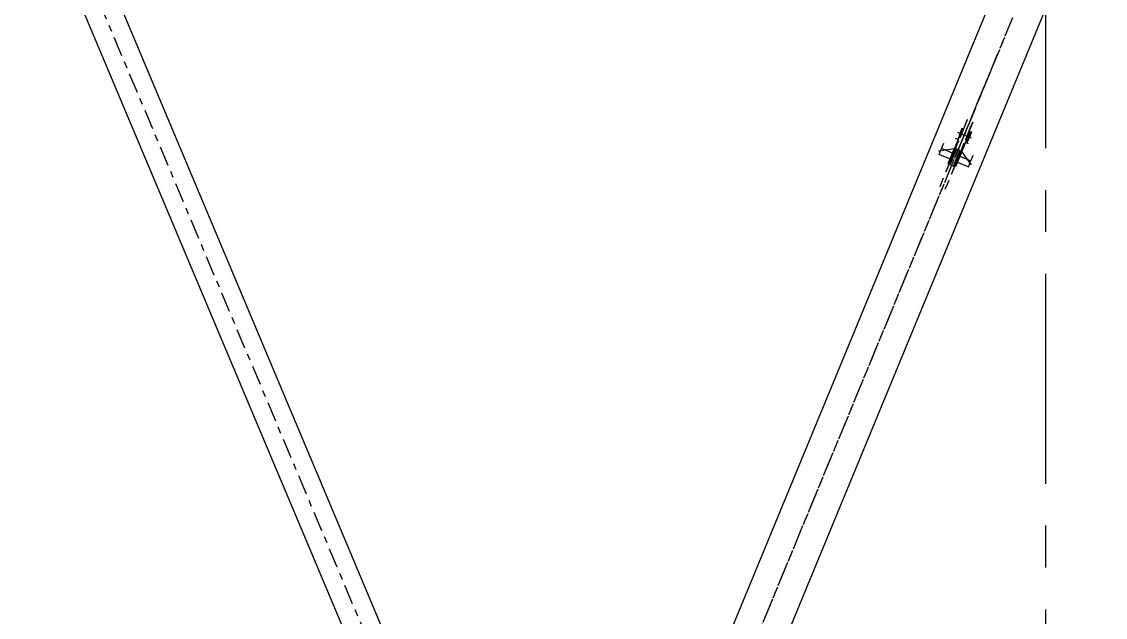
# Model space of a CAD drawing. Header units: millimetres. Extents: x 2368 to 8313, y 7493 to 11698.
# Drawn here: x 5052.6 to 5216.6, y 11344.5 to 11434.7 of the extents above; entities that cross this region are included whole.
import ezdxf

# ---------------------------------------------------------------- set-up
doc = ezdxf.new("R2010")
doc.units = ezdxf.units.MM
for name, pattern in [('CENTER', [50.8, 31.75, -6.35, 6.35, -6.35]), ('XKITLINE00', [0]), ('XKITLINE03', [6, 3, -1, 1, -1])]:
    doc.linetypes.add(name, pattern=pattern)

msp = doc.modelspace()

# ---------------------------------------------------------------- linework, layer by layer
at = {"color": 6, "linetype": 'CENTER'}
msp.add_line((5207.5882, 10907.5139), (5207.5882, 11495.735), dxfattribs=at)
at = {"color": 8, "linetype": 'XKITLINE03'}
for p, q in [((5052.5881, 11072.0118), (5216.5881, 11469.2205)), ((5052.5882, 11072.0118), (5216.5882, 11469.2205)), ((5052.5881, 11465.4767), (5134.5881, 11270.6161)), ((5052.5882, 11465.4767), (5134.5882, 11270.6161)), ((5142.1956, 11289.0414), (5201.3733, 11432.37)), ((5199.2066, 11427.1224), (5193.8814, 11414.2247)), ((5195.9563, 11419.2501), (5199.2376, 11427.1974)), ((5192.4897, 11412.033), (5195.3063, 11418.855)), ((5193.3216, 11411.6896), (5196.1382, 11418.5115)), ((5195.6899, 11419.7841), (5194.3289, 11416.4877)), ((5194.5143, 11417.5393), (5194.9271, 11418.5392)), ((5194.9271, 11418.5392), (5194.6958, 11417.979)), ((5196.5218, 11419.4406), (5195.1608, 11416.1442)), ((5195.3063, 11418.855), (5195.6899, 11419.7841)), ((5195.3346, 11417.7442), (5195.9563, 11419.2501)), ((5196.1382, 11418.5115), (5196.5218, 11419.4406)), ((5194.306, 11416.8252), (5193.0741, 11413.8416)), ((5194.6791, 11417.7288), (5193.4472, 11414.7452)), ((5193.8439, 11417.016), (5194.306, 11416.8252)), ((5193.9936, 11414.4963), (5195.3346, 11417.7442)), ((5194.2169, 11417.9196), (5194.6791, 11417.7288)), ((5194.6958, 11417.979), (5194.283, 11416.9791)), ((5195.7883, 11417.2708), (5194.5564, 11414.2872)), ((5194.679, 11417.7286), (5195.7882, 11417.2706)), ((5195.9529, 11417.4599), (5195.54, 11416.46)), ((5196.1008, 11417.3989), (5195.6879, 11416.399)), ((5195.7713, 11417.0202), (5196.1842, 11418.0202)), ((5196.2504, 11417.08), (5195.7883, 11417.2708)), ((5195.9192, 11416.9592), (5196.3321, 11417.9591)), ((5196.1842, 11418.0202), (5195.9529, 11417.4599)), ((5196.3321, 11417.9591), (5196.1008, 11417.3989)), ((5191.3658, 11415.0757), (5193.7227, 11415.4649)), ((5191.4103, 11414.5286), (5191.7433, 11415.335)), ((5194.3289, 11416.4877), (5191.5123, 11409.6657)), ((5191.7834, 11415.4321), (5192.1163, 11416.2385)), ((5193.4472, 11414.7452), (5191.7834, 11415.4321)), ((5195.1608, 11416.1442), (5192.3441, 11409.3222)), ((5193.7227, 11415.4649), (5192.7616, 11413.1372)), ((5194.048, 11415.3617), (5193.0649, 11412.9808)), ((5193.5825, 11412.7671), (5194.5656, 11415.148)), ((5194.3096, 11415.2616), (5194.048, 11415.3617)), ((5195.4152, 11416.3673), (5194.1833, 11413.3837)), ((5194.5656, 11415.148), (5194.3096, 11415.2616)), ((5195.8773, 11416.1765), (5195.4152, 11416.3673)), ((5193.0741, 11413.8416), (5191.4103, 11414.5286)), ((5193.8814, 11414.2247), (5193.9936, 11414.4963)), ((5194.8689, 11414.9917), (5193.9078, 11412.6639)), ((5194.5564, 11414.2872), (5196.2202, 11413.6003)), ((5196.2647, 11413.0531), (5194.8689, 11414.9917)), ((5195.8471, 11412.6967), (5196.1801, 11413.5031)), ((5196.2202, 11413.6003), (5196.5531, 11414.4067)), ((5193.3209, 11412.8672), (5193.5825, 11412.7671)), ((5194.1833, 11413.3837), (5195.8471, 11412.6967))]:
    msp.add_line(p, q, dxfattribs=at)
at = {"color": 8, "linetype": 'XKITLINE00'}
for p, q in [((5202.1352, 11444.848), (5135.4451, 11283.3241)), ((5064.6415, 11443.8685), (5131.1979, 11285.7074)), ((5059.606, 11441.7652), (5126.1623, 11283.6041)), ((5209.6449, 11441.7713), (5116.544, 11216.2805))]:
    msp.add_line(p, q, dxfattribs=at)
for centre in [(5201.3733, 11432.37), (5199.2066, 11427.1224), (5199.2376, 11427.1974), (5194.9271, 11418.5392), (5194.9271, 11418.5392), (5195.3063, 11418.855), (5195.3063, 11418.855), (5195.6899, 11419.7841), (5195.6899, 11419.7841), (5195.9563, 11419.2501), (5195.9563, 11419.2501), (5196.1382, 11418.5115), (5196.1382, 11418.5115), (5196.5218, 11419.4406), (5196.5218, 11419.4406), (5193.8439, 11417.016), (5194.2169, 11417.9196), (5194.283, 11416.9791), (5194.306, 11416.8252), (5194.306, 11416.8252), (5194.5143, 11417.5393), (5194.679, 11417.7286), (5194.6791, 11417.7288), (5194.6791, 11417.7288), (5194.6958, 11417.979), (5194.6958, 11417.979), (5195.3346, 11417.7442), (5195.3346, 11417.7442), (5195.7713, 11417.0202), (5195.7882, 11417.2706), (5195.7883, 11417.2708), (5195.7883, 11417.2708), (5195.9192, 11416.9592), (5195.9529, 11417.4599), (5195.9529, 11417.4599), (5196.1008, 11417.3989), (5196.1008, 11417.3989), (5196.1842, 11418.0202), (5196.1842, 11418.0202), (5196.2504, 11417.08), (5196.3321, 11417.9591), (5196.3321, 11417.9591), (5191.3658, 11415.0757), (5191.7433, 11415.335), (5191.7834, 11415.4321), (5191.7834, 11415.4321), (5192.1163, 11416.2385), (5193.7227, 11415.4649), (5193.7227, 11415.4649), (5194.048, 11415.3617), (5194.048, 11415.3617), (5194.3096, 11415.2616), (5194.3096, 11415.2616), (5194.3289, 11416.4877), (5194.3289, 11416.4877), (5194.5656, 11415.148), (5194.5656, 11415.148), (5195.1608, 11416.1442), (5195.1608, 11416.1442), (5195.4152, 11416.3673), (5195.4152, 11416.3673), (5195.54, 11416.46), (5195.6879, 11416.399), (5195.8773, 11416.1765), (5191.4103, 11414.5286), (5191.4103, 11414.5286), (5193.0741, 11413.8416), (5193.0741, 11413.8416), (5193.4472, 11414.7452), (5193.4472, 11414.7452), (5193.8814, 11414.2247), (5193.8814, 11414.2247), (5193.9936, 11414.4963), (5193.9936, 11414.4963), (5194.5564, 11414.2872), (5194.5564, 11414.2872), (5194.8689, 11414.9917), (5194.8689, 11414.9917), (5196.1801, 11413.5031), (5196.2202, 11413.6003), (5196.2202, 11413.6003), (5196.5531, 11414.4067), (5192.4897, 11412.033), (5192.7616, 11413.1372), (5193.0649, 11412.9808), (5193.3209, 11412.8672), (5193.5825, 11412.7671), (5193.5825, 11412.7671), (5193.9078, 11412.6639), (5194.1833, 11413.3837), (5194.1833, 11413.3837), (5195.8471, 11412.6967), (5195.8471, 11412.6967), (5196.2647, 11413.0531), (5193.3216, 11411.6896), (5191.5123, 11409.6657), (5192.3441, 11409.3222)]:
    msp.add_circle(centre, 0.004, dxfattribs=at)

doc.saveas('drawing.dxf')
